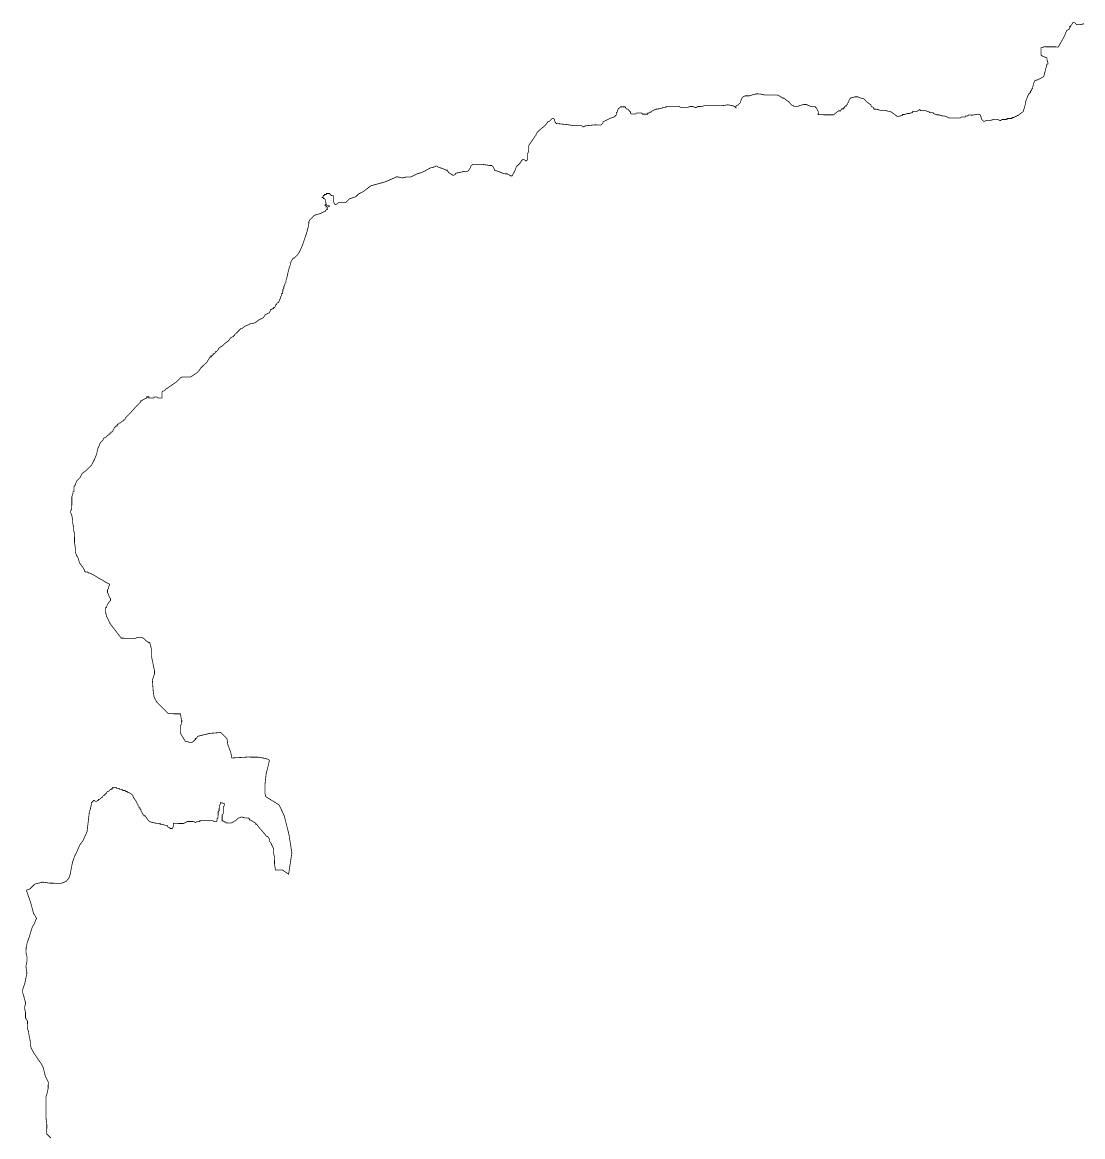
# Model space of a CAD drawing. Header units: metres. Extents: x 273899 to 302286, y 1977397 to 2102169.
# Drawn here: x 291294 to 295482, y 1985155 to 1989557 of the extents above; entities that cross this region are included whole.
import ezdxf

# ---------------------------------------------------------------- set-up
doc = ezdxf.new("R2010")
doc.units = ezdxf.units.M
doc.header["$MEASUREMENT"] = 0
doc.layers.add('HAZARDS LINE', color=1, linetype='Continuous')

msp = doc.modelspace()

# ---------------------------------------------------------------- linework, layer by layer
at = {"layer": 'HAZARDS LINE', "lineweight": 0}
msp.add_lwpolyline([(295486.8, 1989551, 3.01, 3.01, 0), (295470.7, 1989547.1, 3.01, 3.01, 0), (295458.7, 1989547.2, 3.01, 3.01, 0), (295450.7, 1989555.3, 3.01, 3.01, 0), (295442.7, 1989555.4, 3.01, 3.01, 0), (295438.6, 1989547.4, 3.01, 3.01, 0), (295434.6, 1989543.4, 3.01, 3.01, 0), (295430.5, 1989539.5, 3.01, 3.01, 0), (295434.6, 1989539.4, 3.01, 3.01, 0), (295430.5, 1989535.5, 3.01, 3.01, 0), (295430.5, 1989531.5, 3.01, 3.01, 0), (295418.4, 1989523.6, 3.01, 3.01, 0), (295410.2, 1989503.6, 3.01, 3.01, 0), (295406.1, 1989495.6, 3.01, 3.01, 0), (295385.7, 1989459.7, 3.01, 3.01, 0), (295329.6, 1989460.2, 3.01, 3.01, 0), (295321.6, 1989456.3, 3.01, 3.01, 0), (295317.6, 1989456.3, 3.01, 3.01, 0), (295317.3, 1989428.3, 3.01, 3.01, 0), (295321.3, 1989424.2, 3.01, 3.01, 0), (295341.2, 1989416, 3.01, 3.01, 0), (295341.2, 1989408, 3.01, 3.01, 0), (295345.1, 1989395.9, 3.01, 3.01, 0), (295345, 1989391.9, 3.01, 3.01, 0), (295341, 1989392, 3.01, 3.01, 0), (295328.5, 1989344, 3.01, 3.01, 0), (295324.5, 1989340, 3.01, 3.01, 0), (295316.5, 1989336.1, 3.01, 3.01, 0), (295300.3, 1989328.2, 3.01, 3.01, 0), (295296.3, 1989328.2, 3.01, 3.01, 0), (295292.3, 1989324.3, 3.01, 3.01, 0), (295288.2, 1989316.3, 3.01, 3.01, 0), (295288.2, 1989312.3, 3.01, 3.01, 0), (295284.1, 1989300.3, 3.01, 3.01, 0), (295284, 1989296.3, 3.01, 3.01, 0), (295280, 1989292.3, 3.01, 3.01, 0), (295279.9, 1989288.3, 3.01, 3.01, 0), (295275.9, 1989284.3, 3.01, 3.01, 0), (295275.9, 1989280.3, 3.01, 3.01, 0), (295267.8, 1989272.4, 3.01, 3.01, 0), (295255.5, 1989240.4, 3.01, 3.01, 0), (295255.4, 1989232.4, 3.01, 3.01, 0), (295247.1, 1989204.4, 3.01, 3.01, 0), (295231, 1989192.5, 3.01, 3.01, 0), (295226.9, 1989188.6, 3.01, 3.01, 0), (295222.9, 1989188.6, 3.01, 3.01, 0), (295218.9, 1989184.6, 3.01, 3.01, 0), (295214.9, 1989184.7, 3.01, 3.01, 0), (295210.8, 1989180.7, 3.01, 3.01, 0), (295202.8, 1989180.8, 3.01, 3.01, 0), (295202.8, 1989176.8, 3.01, 3.01, 0), (295182.7, 1989176.9, 3.01, 3.01, 0), (295182.7, 1989172.9, 3.01, 3.01, 0), (295162.6, 1989173.1, 3.01, 3.01, 0), (295158.6, 1989169.1, 3.01, 3.01, 0), (295154.6, 1989169.2, 3.01, 3.01, 0), (295146.6, 1989173.3, 3.01, 3.01, 0), (295130.6, 1989173.4, 3.01, 3.01, 0), (295118.5, 1989169.5, 3.01, 3.01, 0), (295102.5, 1989169.7, 3.01, 3.01, 0), (295094.4, 1989165.7, 3.01, 3.01, 0), (295090.4, 1989165.8, 3.01, 3.01, 0), (295086.5, 1989169.8, 3.01, 3.01, 0), (295082.5, 1989173.8, 3.01, 3.01, 0), (295078.6, 1989189.9, 3.01, 3.01, 0), (295070.6, 1989194, 3.01, 3.01, 0), (295046.6, 1989190.2, 3.01, 3.01, 0), (295030.5, 1989190.4, 3.01, 3.01, 0), (295026.5, 1989186.4, 3.01, 3.01, 0), (295018.5, 1989186.5, 3.01, 3.01, 0), (295018.4, 1989182.5, 3.01, 3.01, 0), (295002.4, 1989182.6, 3.01, 3.01, 0), (294998.4, 1989178.6, 3.01, 3.01, 0), (294954.3, 1989179, 3.01, 3.01, 0), (294946.3, 1989183.1, 3.01, 3.01, 0), (294934.3, 1989187.2, 3.01, 3.01, 0), (294926.3, 1989187.3, 3.01, 3.01, 0), (294914.3, 1989191.4, 3.01, 3.01, 0), (294906.3, 1989191.5, 3.01, 3.01, 0), (294894.3, 1989195.6, 3.01, 3.01, 0), (294890.3, 1989199.7, 3.01, 3.01, 0), (294878.3, 1989199.8, 3.01, 3.01, 0), (294874.3, 1989203.8, 3.01, 3.01, 0), (294870.3, 1989203.9, 3.01, 3.01, 0), (294862.4, 1989207.9, 3.01, 3.01, 0), (294842.3, 1989208.1, 3.01, 3.01, 0), (294838.3, 1989212.2, 3.01, 3.01, 0), (294826.2, 1989204.3, 3.01, 3.01, 0), (294810.2, 1989204.4, 3.01, 3.01, 0), (294810.2, 1989200.4, 3.01, 3.01, 0), (294806.2, 1989200.4, 3.01, 3.01, 0), (294798.1, 1989196.5, 3.01, 3.01, 0), (294790.1, 1989196.6, 3.01, 3.01, 0), (294778, 1989192.7, 3.01, 3.01, 0), (294770, 1989192.7, 3.01, 3.01, 0), (294770, 1989188.7, 3.01, 3.01, 0), (294749.9, 1989184.9, 3.01, 3.01, 0), (294722, 1989205.2, 3.01, 3.01, 0), (294714, 1989205.3, 3.01, 3.01, 0), (294702, 1989209.4, 3.01, 3.01, 0), (294682, 1989209.6, 3.01, 3.01, 0), (294666, 1989213.7, 3.01, 3.01, 0), (294658, 1989213.8, 3.01, 3.01, 0), (294654.1, 1989221.9, 3.01, 3.01, 0), (294650, 1989221.9, 3.01, 3.01, 0), (294646.1, 1989226, 3.01, 3.01, 0), (294646.1, 1989230, 3.01, 3.01, 0), (294630.2, 1989242.1, 3.01, 3.01, 0), (294618.3, 1989254.3, 3.01, 3.01, 0), (294602.3, 1989258.4, 3.01, 3.01, 0), (294594.3, 1989262.5, 3.01, 3.01, 0), (294582.3, 1989262.6, 3.01, 3.01, 0), (294570.2, 1989258.7, 3.01, 3.01, 0), (294566.2, 1989258.8, 3.01, 3.01, 0), (294562.2, 1989254.8, 3.01, 3.01, 0), (294558.1, 1989246.8, 3.01, 3.01, 0), (294558, 1989242.8, 3.01, 3.01, 0), (294554, 1989238.8, 3.01, 3.01, 0), (294554, 1989234.8, 3.01, 3.01, 0), (294549.9, 1989230.8, 3.01, 3.01, 0), (294549.9, 1989226.8, 3.01, 3.01, 0), (294545.9, 1989226.9, 3.01, 3.01, 0), (294541.8, 1989222.9, 3.01, 3.01, 0), (294541.8, 1989218.9, 3.01, 3.01, 0), (294537.8, 1989218.9, 3.01, 3.01, 0), (294537.7, 1989214.9, 3.01, 3.01, 0), (294529.7, 1989215, 3.01, 3.01, 0), (294525.7, 1989207, 3.01, 3.01, 0), (294517.6, 1989207.1, 3.01, 3.01, 0), (294497.5, 1989191.2, 3.01, 3.01, 0), (294437.3, 1989191.8, 3.01, 3.01, 0), (294437.4, 1989203.8, 3.01, 3.01, 0), (294433.5, 1989211.9, 3.01, 3.01, 0), (294429.6, 1989219.9, 3.01, 3.01, 0), (294425.6, 1989220, 3.01, 3.01, 0), (294425.6, 1989224, 3.01, 3.01, 0), (294409.6, 1989224.1, 3.01, 3.01, 0), (294389.6, 1989232.3, 3.01, 3.01, 0), (294381.6, 1989232.4, 3.01, 3.01, 0), (294365.5, 1989228.5, 3.01, 3.01, 0), (294357.5, 1989224.6, 3.01, 3.01, 0), (294341.4, 1989224.7, 3.01, 3.01, 0), (294337.5, 1989228.8, 3.01, 3.01, 0), (294333.5, 1989228.8, 3.01, 3.01, 0), (294325.5, 1989236.9, 3.01, 3.01, 0), (294321.5, 1989240.9, 3.01, 3.01, 0), (294321.6, 1989245, 3.01, 3.01, 0), (294317.6, 1989245, 3.01, 3.01, 0), (294301.7, 1989257.2, 3.01, 3.01, 0), (294297.6, 1989257.2, 3.01, 3.01, 0), (294285.7, 1989265.3, 3.01, 3.01, 0), (294277.7, 1989269.4, 3.01, 3.01, 0), (294225.6, 1989269.9, 3.01, 3.01, 0), (294205.6, 1989274.1, 3.01, 3.01, 0), (294193.6, 1989274.2, 3.01, 3.01, 0), (294177.5, 1989270.3, 3.01, 3.01, 0), (294165.5, 1989266.4, 3.01, 3.01, 0), (294149.4, 1989266.6, 3.01, 3.01, 0), (294141.4, 1989262.6, 3.01, 3.01, 0), (294137.3, 1989258.7, 3.01, 3.01, 0), (294133.2, 1989250.7, 3.01, 3.01, 0), (294129.1, 1989238.7, 3.01, 3.01, 0), (294125.1, 1989234.7, 3.01, 3.01, 0), (294121, 1989230.8, 3.01, 3.01, 0), (294113, 1989226.8, 3.01, 3.01, 0), (294112.9, 1989218.8, 3.01, 3.01, 0), (294108.9, 1989222.9, 3.01, 3.01, 0), (294101, 1989226.9, 3.01, 3.01, 0), (294081, 1989231.1, 3.01, 3.01, 0), (294056.9, 1989227.3, 3.01, 3.01, 0), (293988.7, 1989228, 3.01, 3.01, 0), (293976.7, 1989224.1, 3.01, 3.01, 0), (293960.7, 1989224.2, 3.01, 3.01, 0), (293956.6, 1989220.2, 3.01, 3.01, 0), (293952.6, 1989220.3, 3.01, 3.01, 0), (293940.6, 1989224.4, 3.01, 3.01, 0), (293932.6, 1989224.5, 3.01, 3.01, 0), (293920.5, 1989220.6, 3.01, 3.01, 0), (293892.5, 1989220.8, 3.01, 3.01, 0), (293888.5, 1989224.9, 3.01, 3.01, 0), (293836.4, 1989225.3, 3.01, 3.01, 0), (293836.4, 1989221.3, 3.01, 3.01, 0), (293824.3, 1989221.4, 3.01, 3.01, 0), (293820.3, 1989217.5, 3.01, 3.01, 0), (293800.2, 1989213.7, 3.01, 3.01, 0), (293796.2, 1989213.7, 3.01, 3.01, 0), (293780.1, 1989205.8, 3.01, 3.01, 0), (293776.1, 1989201.8, 3.01, 3.01, 0), (293772.1, 1989201.9, 3.01, 3.01, 0), (293768, 1989197.9, 3.01, 3.01, 0), (293764, 1989197.9, 3.01, 3.01, 0), (293764, 1989193.9, 3.01, 3.01, 0), (293743.9, 1989194.1, 3.01, 3.01, 0), (293740, 1989198.2, 3.01, 3.01, 0), (293719.9, 1989198.4, 3.01, 3.01, 0), (293715.9, 1989194.4, 3.01, 3.01, 0), (293699.8, 1989194.5, 3.01, 3.01, 0), (293695.9, 1989198.6, 3.01, 3.01, 0), (293695.9, 1989202.6, 3.01, 3.01, 0), (293691.9, 1989206.6, 3.01, 3.01, 0), (293688, 1989210.7, 3.01, 3.01, 0), (293684, 1989214.7, 3.01, 3.01, 0), (293680, 1989214.8, 3.01, 3.01, 0), (293676, 1989218.8, 3.01, 3.01, 0), (293676.1, 1989222.8, 3.01, 3.01, 0), (293656, 1989223, 3.01, 3.01, 0), (293652, 1989219, 3.01, 3.01, 0), (293647.9, 1989215, 3.01, 3.01, 0), (293643.8, 1989207.1, 3.01, 3.01, 0), (293643.8, 1989203.1, 3.01, 3.01, 0), (293639.8, 1989199.1, 3.01, 3.01, 0), (293639.7, 1989191.1, 3.01, 3.01, 0), (293631.6, 1989183.1, 3.01, 3.01, 0), (293619.5, 1989179.2, 3.01, 3.01, 0), (293587.3, 1989163.5, 3.01, 3.01, 0), (293587.3, 1989159.5, 3.01, 3.01, 0), (293579.2, 1989151.5, 3.01, 3.01, 0), (293555.2, 1989151.8, 3.01, 3.01, 0), (293519.1, 1989148.1, 3.01, 3.01, 0), (293511, 1989144.1, 3.01, 3.01, 0), (293507, 1989144.2, 3.01, 3.01, 0), (293503, 1989148.2, 3.01, 3.01, 0), (293471, 1989148.5, 3.01, 3.01, 0), (293446.9, 1989152.7, 3.01, 3.01, 0), (293402.9, 1989157.2, 3.01, 3.01, 0), (293398.9, 1989161.2, 3.01, 3.01, 0), (293395, 1989173.3, 3.01, 3.01, 0), (293391.1, 1989177.3, 3.01, 3.01, 0), (293387.1, 1989177.3, 3.01, 3.01, 0), (293379, 1989169.4, 3.01, 3.01, 0), (293374.9, 1989165.4, 3.01, 3.01, 0), (293370.9, 1989165.5, 3.01, 3.01, 0), (293358.7, 1989149.5, 3.01, 3.01, 0), (293330.5, 1989125.8, 3.01, 3.01, 0), (293322.3, 1989113.8, 3.01, 3.01, 0), (293322.3, 1989109.8, 3.01, 3.01, 0), (293318.3, 1989105.8, 3.01, 3.01, 0), (293293.9, 1989070, 3.01, 3.01, 0), (293293.7, 1989045.9, 3.01, 3.01, 0), (293289.6, 1989037.9, 3.01, 3.01, 0), (293289.4, 1989013.9, 3.01, 3.01, 0), (293285.3, 1989009.9, 3.01, 3.01, 0), (293281.3, 1989009.9, 3.01, 3.01, 0), (293277.3, 1989014, 3.01, 3.01, 0), (293269.3, 1989014.1, 3.01, 3.01, 0), (293265.3, 1989010.1, 3.01, 3.01, 0), (293261.2, 1989002.1, 3.01, 3.01, 0), (293245, 1988986.2, 3.01, 3.01, 0), (293240.9, 1988974.2, 3.01, 3.01, 0), (293232.7, 1988958.3, 3.01, 3.01, 0), (293228.7, 1988950.3, 3.01, 3.01, 0), (293220.6, 1988950.4, 3.01, 3.01, 0), (293216.7, 1988954.4, 3.01, 3.01, 0), (293208.7, 1988958.5, 3.01, 3.01, 0), (293196.7, 1988958.6, 3.01, 3.01, 0), (293176.7, 1988966.8, 3.01, 3.01, 0), (293164.7, 1988970.9, 3.01, 3.01, 0), (293160.7, 1988971, 3.01, 3.01, 0), (293156.8, 1988979, 3.01, 3.01, 0), (293152.8, 1988987.1, 3.01, 3.01, 0), (293148.9, 1988991.1, 3.01, 3.01, 0), (293140.8, 1988991.2, 3.01, 3.01, 0), (293112.8, 1988995.5, 3.01, 3.01, 0), (293072.7, 1988995.8, 3.01, 3.01, 0), (293064.7, 1988987.9, 3.01, 3.01, 0), (293064.6, 1988983.9, 3.01, 3.01, 0), (293056.5, 1988971.9, 3.01, 3.01, 0), (293052.5, 1988967.9, 3.01, 3.01, 0), (293040.4, 1988968.1, 3.01, 3.01, 0), (293004.3, 1988960.4, 3.01, 3.01, 0), (293004.2, 1988956.4, 3.01, 3.01, 0), (292996.2, 1988952.4, 3.01, 3.01, 0), (292988.2, 1988956.5, 3.01, 3.01, 0), (292976.3, 1988964.6, 3.01, 3.01, 0), (292972.3, 1988972.7, 3.01, 3.01, 0), (292968.3, 1988972.7, 3.01, 3.01, 0), (292960.3, 1988976.8, 3.01, 3.01, 0), (292936.4, 1988985, 3.01, 3.01, 0), (292932.4, 1988989.1, 3.01, 3.01, 0), (292928.4, 1988989.1, 3.01, 3.01, 0), (292920.3, 1988985.2, 3.01, 3.01, 0), (292904.3, 1988981.3, 3.01, 3.01, 0), (292876.1, 1988965.5, 3.01, 3.01, 0), (292851.9, 1988957.8, 3.01, 3.01, 0), (292827.8, 1988945.9, 3.01, 3.01, 0), (292811.8, 1988946.1, 3.01, 3.01, 0), (292795.7, 1988942.2, 3.01, 3.01, 0), (292775.7, 1988946.4, 3.01, 3.01, 0), (292771.7, 1988946.5, 3.01, 3.01, 0), (292763.6, 1988942.5, 3.01, 3.01, 0), (292727.4, 1988926.8, 3.01, 3.01, 0), (292699.3, 1988919.1, 3.01, 3.01, 0), (292671.2, 1988911.3, 3.01, 3.01, 0), (292638.9, 1988887.5, 3.01, 3.01, 0), (292622.8, 1988879.7, 3.01, 3.01, 0), (292610.6, 1988867.8, 3.01, 3.01, 0), (292586.5, 1988860, 3.01, 3.01, 0), (292578.4, 1988852, 3.01, 3.01, 0), (292570.3, 1988844.1, 3.01, 3.01, 0), (292542.3, 1988844.3, 3.01, 3.01, 0), (292538.2, 1988840.4, 3.01, 3.01, 0), (292530.2, 1988836.4, 3.01, 3.01, 0), (292526.2, 1988840.5, 3.01, 3.01, 0), (292522.3, 1988852.5, 3.01, 3.01, 0), (292522.5, 1988872.6, 3.01, 3.01, 0), (292514.5, 1988872.6, 3.01, 3.01, 0), (292506.5, 1988880.7, 3.01, 3.01, 0), (292494.5, 1988880.8, 3.01, 3.01, 0), (292494.5, 1988876.8, 3.01, 3.01, 0), (292486.5, 1988876.9, 3.01, 3.01, 0), (292486.4, 1988872.9, 3.01, 3.01, 0), (292482.4, 1988872.9, 3.01, 3.01, 0), (292482.4, 1988868.9, 3.01, 3.01, 0), (292478.3, 1988865, 3.01, 3.01, 0), (292482.3, 1988864.9, 3.01, 3.01, 0), (292482.3, 1988860.9, 3.01, 3.01, 0), (292486.3, 1988860.9, 3.01, 3.01, 0), (292490.3, 1988856.8, 3.01, 3.01, 0), (292490.2, 1988852.8, 3.01, 3.01, 0), (292494.1, 1988840.8, 3.01, 3.01, 0), (292494.1, 1988836.8, 3.01, 3.01, 0), (292490.1, 1988836.8, 3.01, 3.01, 0), (292490.1, 1988832.8, 3.01, 3.01, 0), (292494.1, 1988832.7, 3.01, 3.01, 0), (292494, 1988828.7, 3.01, 3.01, 0), (292498.1, 1988832.7, 3.01, 3.01, 0), (292506.1, 1988832.6, 3.01, 3.01, 0), (292506.1, 1988828.6, 3.01, 3.01, 0), (292502.1, 1988828.7, 3.01, 3.01, 0), (292498, 1988824.7, 3.01, 3.01, 0), (292497.9, 1988816.7, 3.01, 3.01, 0), (292493.9, 1988816.7, 3.01, 3.01, 0), (292489.8, 1988808.7, 3.01, 3.01, 0), (292485.8, 1988808.8, 3.01, 3.01, 0), (292477.8, 1988804.8, 3.01, 3.01, 0), (292469.7, 1988800.9, 3.01, 3.01, 0), (292453.7, 1988797, 3.01, 3.01, 0), (292445.6, 1988793.1, 3.01, 3.01, 0), (292441.6, 1988789.1, 3.01, 3.01, 0), (292433.5, 1988781.2, 3.01, 3.01, 0), (292429.4, 1988777.2, 3.01, 3.01, 0), (292425.4, 1988769.2, 3.01, 3.01, 0), (292425.2, 1988757.2, 3.01, 3.01, 0), (292421.1, 1988741.2, 3.01, 3.01, 0), (292416.9, 1988725.2, 3.01, 3.01, 0), (292400.5, 1988677.3, 3.01, 3.01, 0), (292388.2, 1988649.3, 3.01, 3.01, 0), (292380.1, 1988637.4, 3.01, 3.01, 0), (292376, 1988633.4, 3.01, 3.01, 0), (292372, 1988629.4, 3.01, 3.01, 0), (292367.9, 1988625.4, 3.01, 3.01, 0), (292363.9, 1988625.5, 3.01, 3.01, 0), (292355.8, 1988613.5, 3.01, 3.01, 0), (292351.6, 1988597.5, 3.01, 3.01, 0), (292347.5, 1988585.5, 3.01, 3.01, 0), (292343.4, 1988569.5, 3.01, 3.01, 0), (292339.2, 1988549.5, 3.01, 3.01, 0), (292335.1, 1988537.5, 3.01, 3.01, 0), (292335, 1988529.5, 3.01, 3.01, 0), (292330.9, 1988525.6, 3.01, 3.01, 0), (292330.9, 1988521.5, 3.01, 3.01, 0), (292326.8, 1988513.6, 3.01, 3.01, 0), (292326.7, 1988505.6, 3.01, 3.01, 0), (292322.7, 1988501.6, 3.01, 3.01, 0), (292322.5, 1988485.5, 3.01, 3.01, 0), (292318.5, 1988485.6, 3.01, 3.01, 0), (292318.5, 1988477.6, 3.01, 3.01, 0), (292314.4, 1988473.6, 3.01, 3.01, 0), (292314.4, 1988469.6, 3.01, 3.01, 0), (292310.3, 1988461.6, 3.01, 3.01, 0), (292310.3, 1988457.6, 3.01, 3.01, 0), (292306.2, 1988453.6, 3.01, 3.01, 0), (292306.2, 1988449.6, 3.01, 3.01, 0), (292302.2, 1988449.7, 3.01, 3.01, 0), (292298.1, 1988445.7, 3.01, 3.01, 0), (292298.1, 1988441.7, 3.01, 3.01, 0), (292294.1, 1988441.7, 3.01, 3.01, 0), (292294.1, 1988437.7, 3.01, 3.01, 0), (292290, 1988429.7, 3.01, 3.01, 0), (292286, 1988429.8, 3.01, 3.01, 0), (292285.9, 1988425.7, 3.01, 3.01, 0), (292281.9, 1988425.8, 3.01, 3.01, 0), (292277.9, 1988421.8, 3.01, 3.01, 0), (292273.9, 1988421.9, 3.01, 3.01, 0), (292273.8, 1988417.8, 3.01, 3.01, 0), (292269.7, 1988409.9, 3.01, 3.01, 0), (292253.6, 1988402, 3.01, 3.01, 0), (292245.5, 1988390, 3.01, 3.01, 0), (292229.4, 1988382.2, 3.01, 3.01, 0), (292213.3, 1988370.3, 3.01, 3.01, 0), (292201.2, 1988366.4, 3.01, 3.01, 0), (292193.2, 1988366.5, 3.01, 3.01, 0), (292189.2, 1988362.5, 3.01, 3.01, 0), (292177.1, 1988358.6, 3.01, 3.01, 0), (292165, 1988350.7, 3.01, 3.01, 0), (292161, 1988346.7, 3.01, 3.01, 0), (292156.9, 1988346.8, 3.01, 3.01, 0), (292144.8, 1988334.8, 3.01, 3.01, 0), (292136.7, 1988326.9, 3.01, 3.01, 0), (292132.7, 1988322.9, 3.01, 3.01, 0), (292132.6, 1988318.9, 3.01, 3.01, 0), (292128.6, 1988319, 3.01, 3.01, 0), (292128.6, 1988314.9, 3.01, 3.01, 0), (292124.6, 1988315, 3.01, 3.01, 0), (292116.5, 1988311, 3.01, 3.01, 0), (292108.4, 1988299.1, 3.01, 3.01, 0), (292092.3, 1988287.2, 3.01, 3.01, 0), (292084.2, 1988279.3, 3.01, 3.01, 0), (292072.1, 1988271.4, 3.01, 3.01, 0), (292068, 1988267.4, 3.01, 3.01, 0), (292068, 1988263.4, 3.01, 3.01, 0), (292064, 1988259.4, 3.01, 3.01, 0), (292059.9, 1988255.4, 3.01, 3.01, 0), (292055.9, 1988255.5, 3.01, 3.01, 0), (292055.9, 1988251.5, 3.01, 3.01, 0), (292051.8, 1988247.5, 3.01, 3.01, 0), (292047.8, 1988247.5, 3.01, 3.01, 0), (292047.8, 1988243.5, 3.01, 3.01, 0), (292043.7, 1988239.6, 3.01, 3.01, 0), (292039.7, 1988239.6, 3.01, 3.01, 0), (292039.7, 1988235.6, 3.01, 3.01, 0), (292035.7, 1988235.6, 3.01, 3.01, 0), (292023.5, 1988215.7, 3.01, 3.01, 0), (292019.4, 1988211.7, 3.01, 3.01, 0), (292007.3, 1988199.8, 3.01, 3.01, 0), (291999.2, 1988191.9, 3.01, 3.01, 0), (291991.1, 1988179.9, 3.01, 3.01, 0), (291983, 1988172, 3.01, 3.01, 0), (291958.8, 1988156.1, 3.01, 3.01, 0), (291926.7, 1988156.4, 3.01, 3.01, 0), (291918.7, 1988152.5, 3.01, 3.01, 0), (291902.5, 1988136.6, 3.01, 3.01, 0), (291862.2, 1988108.9, 3.01, 3.01, 0), (291858.1, 1988105, 3.01, 3.01, 0), (291854.1, 1988101, 3.01, 3.01, 0), (291850.1, 1988101, 3.01, 3.01, 0), (291846, 1988097, 3.01, 3.01, 0), (291845.8, 1988073, 3.01, 3.01, 0), (291829.8, 1988073.1, 3.01, 3.01, 0), (291825.8, 1988077.2, 3.01, 3.01, 0), (291813.8, 1988077.3, 3.01, 3.01, 0), (291813.7, 1988073.3, 3.01, 3.01, 0), (291793.7, 1988073.5, 3.01, 3.01, 0), (291793.7, 1988077.5, 3.01, 3.01, 0), (291785.7, 1988077.6, 3.01, 3.01, 0), (291785.7, 1988073.5, 3.01, 3.01, 0), (291769.6, 1988065.7, 3.01, 3.01, 0), (291765.5, 1988061.7, 3.01, 3.01, 0), (291761.5, 1988061.7, 3.01, 3.01, 0), (291761.5, 1988057.7, 3.01, 3.01, 0), (291745.3, 1988041.8, 3.01, 3.01, 0), (291717, 1988010, 3.01, 3.01, 0), (291700.8, 1987994.1, 3.01, 3.01, 0), (291700.7, 1987990.1, 3.01, 3.01, 0), (291696.7, 1987986.2, 3.01, 3.01, 0), (291692.7, 1987986.2, 3.01, 3.01, 0), (291692.7, 1987982.2, 3.01, 3.01, 0), (291688.7, 1987982.2, 3.01, 3.01, 0), (291684.6, 1987978.3, 3.01, 3.01, 0), (291680.6, 1987974.3, 3.01, 3.01, 0), (291676.6, 1987974.3, 3.01, 3.01, 0), (291672.5, 1987970.3, 3.01, 3.01, 0), (291668.5, 1987966.4, 3.01, 3.01, 0), (291668.4, 1987962.4, 3.01, 3.01, 0), (291664.4, 1987962.4, 3.01, 3.01, 0), (291660.4, 1987958.4, 3.01, 3.01, 0), (291656.3, 1987954.5, 3.01, 3.01, 0), (291656.3, 1987950.5, 3.01, 3.01, 0), (291652.3, 1987946.5, 3.01, 3.01, 0), (291652.2, 1987942.5, 3.01, 3.01, 0), (291648.2, 1987938.5, 3.01, 3.01, 0), (291644.2, 1987938.5, 3.01, 3.01, 0), (291644.1, 1987934.5, 3.01, 3.01, 0), (291640.1, 1987934.6, 3.01, 3.01, 0), (291640.1, 1987930.6, 3.01, 3.01, 0), (291636.1, 1987930.6, 3.01, 3.01, 0), (291636, 1987926.6, 3.01, 3.01, 0), (291632, 1987926.6, 3.01, 3.01, 0), (291628, 1987922.7, 3.01, 3.01, 0), (291623.9, 1987918.7, 3.01, 3.01, 0), (291615.9, 1987914.7, 3.01, 3.01, 0), (291611.8, 1987906.8, 3.01, 3.01, 0), (291603.7, 1987898.8, 3.01, 3.01, 0), (291599.6, 1987890.8, 3.01, 3.01, 0), (291591.4, 1987870.9, 3.01, 3.01, 0), (291587.2, 1987850.9, 3.01, 3.01, 0), (291579, 1987830.9, 3.01, 3.01, 0), (291575, 1987822.9, 3.01, 3.01, 0), (291566.8, 1987807, 3.01, 3.01, 0), (291558.7, 1987799, 3.01, 3.01, 0), (291546.6, 1987787.1, 3.01, 3.01, 0), (291530.4, 1987775.2, 3.01, 3.01, 0), (291522.3, 1987759.3, 3.01, 3.01, 0), (291514.2, 1987751.3, 3.01, 3.01, 0), (291510.1, 1987747.3, 3.01, 3.01, 0), (291506.1, 1987739.4, 3.01, 3.01, 0), (291501.9, 1987727.4, 3.01, 3.01, 0), (291497.9, 1987723.4, 3.01, 3.01, 0), (291497.7, 1987703.4, 3.01, 3.01, 0), (291493.7, 1987703.4, 3.01, 3.01, 0), (291493.6, 1987695.4, 3.01, 3.01, 0), (291489.5, 1987683.4, 3.01, 3.01, 0), (291489.1, 1987635.3, 3.01, 3.01, 0), (291485, 1987627.3, 3.01, 3.01, 0), (291484.9, 1987619.3, 3.01, 3.01, 0), (291488.9, 1987611.2, 3.01, 3.01, 0), (291492.7, 1987591.2, 3.01, 3.01, 0), (291492.6, 1987579.1, 3.01, 3.01, 0), (291496.4, 1987563.1, 3.01, 3.01, 0), (291496.3, 1987547, 3.01, 3.01, 0), (291500.3, 1987543, 3.01, 3.01, 0), (291499.9, 1987502.9, 3.01, 3.01, 0), (291503.7, 1987478.8, 3.01, 3.01, 0), (291503.5, 1987462.8, 3.01, 3.01, 0), (291507.5, 1987454.7, 3.01, 3.01, 0), (291507.4, 1987450.7, 3.01, 3.01, 0), (291511.4, 1987446.7, 3.01, 3.01, 0), (291515.3, 1987438.6, 3.01, 3.01, 0), (291519.2, 1987422.5, 3.01, 3.01, 0), (291531.1, 1987406.4, 3.01, 3.01, 0), (291539, 1987394.3, 3.01, 3.01, 0), (291538.9, 1987390.3, 3.01, 3.01, 0), (291542.9, 1987386.2, 3.01, 3.01, 0), (291550.9, 1987386.2, 3.01, 3.01, 0), (291554.9, 1987382.1, 3.01, 3.01, 0), (291558.9, 1987382.1, 3.01, 3.01, 0), (291566.9, 1987378, 3.01, 3.01, 0), (291574.9, 1987373.9, 3.01, 3.01, 0), (291582.8, 1987369.8, 3.01, 3.01, 0), (291594.8, 1987361.7, 3.01, 3.01, 0), (291610.7, 1987353.6, 3.01, 3.01, 0), (291622.7, 1987345.4, 3.01, 3.01, 0), (291638.7, 1987337.3, 3.01, 3.01, 0), (291638.6, 1987333.3, 3.01, 3.01, 0), (291634.6, 1987329.3, 3.01, 3.01, 0), (291634.5, 1987321.3, 3.01, 3.01, 0), (291630.5, 1987317.3, 3.01, 3.01, 0), (291630.3, 1987305.3, 3.01, 3.01, 0), (291634.3, 1987297.2, 3.01, 3.01, 0), (291638.2, 1987285.2, 3.01, 3.01, 0), (291642.2, 1987281.1, 3.01, 3.01, 0), (291642.1, 1987273.1, 3.01, 3.01, 0), (291638, 1987269.1, 3.01, 3.01, 0), (291629.9, 1987257.2, 3.01, 3.01, 0), (291625.8, 1987245.2, 3.01, 3.01, 0), (291621.8, 1987245.2, 3.01, 3.01, 0), (291621.6, 1987229.2, 3.01, 3.01, 0), (291625.5, 1987217.1, 3.01, 3.01, 0), (291625.5, 1987213.1, 3.01, 3.01, 0), (291641.2, 1987180.9, 3.01, 3.01, 0), (291684.8, 1987124.4, 3.01, 3.01, 0), (291740.9, 1987123.9, 3.01, 3.01, 0), (291749, 1987127.8, 3.01, 3.01, 0), (291765, 1987127.6, 3.01, 3.01, 0), (291773, 1987123.6, 3.01, 3.01, 0), (291777, 1987119.5, 3.01, 3.01, 0), (291780.9, 1987115.5, 3.01, 3.01, 0), (291792.9, 1987107.3, 3.01, 3.01, 0), (291796.9, 1987107.3, 3.01, 3.01, 0), (291804.6, 1987079.2, 3.01, 3.01, 0), (291804.4, 1987051.1, 3.01, 3.01, 0), (291815.9, 1986994.9, 3.01, 3.01, 0), (291815.8, 1986982.9, 3.01, 3.01, 0), (291811.7, 1986970.9, 3.01, 3.01, 0), (291807.5, 1986958.9, 3.01, 3.01, 0), (291811.1, 1986910.7, 3.01, 3.01, 0), (291814.9, 1986890.7, 3.01, 3.01, 0), (291822.8, 1986874.6, 3.01, 3.01, 0), (291870.5, 1986826, 3.01, 3.01, 0), (291918.6, 1986825.6, 3.01, 3.01, 0), (291922.3, 1986801.5, 3.01, 3.01, 0), (291922.3, 1986797.5, 3.01, 3.01, 0), (291926.3, 1986797.4, 3.01, 3.01, 0), (291922.3, 1986793.5, 3.01, 3.01, 0), (291922.2, 1986785.5, 3.01, 3.01, 0), (291918.1, 1986777.5, 3.01, 3.01, 0), (291917.9, 1986749.4, 3.01, 3.01, 0), (291937.6, 1986717.2, 3.01, 3.01, 0), (291941.6, 1986717.1, 3.01, 3.01, 0), (291953.6, 1986713, 3.01, 3.01, 0), (291965.6, 1986712.9, 3.01, 3.01, 0), (291977.8, 1986724.8, 3.01, 3.01, 0), (291977.8, 1986728.8, 3.01, 3.01, 0), (291981.8, 1986728.8, 3.01, 3.01, 0), (291985.9, 1986736.8, 3.01, 3.01, 0), (292034.1, 1986748.3, 3.01, 3.01, 0), (292078.2, 1986752, 3.01, 3.01, 0), (292102, 1986727.7, 3.01, 3.01, 0), (292105.8, 1986703.6, 3.01, 3.01, 0), (292117.6, 1986671.4, 3.01, 3.01, 0), (292121.4, 1986651.3, 3.01, 3.01, 0), (292181.5, 1986654.8, 3.01, 3.01, 0), (292225.6, 1986654.4, 3.01, 3.01, 0), (292249.6, 1986650.2, 3.01, 3.01, 0), (292265.6, 1986646, 3.01, 3.01, 0), (292269.6, 1986642, 3.01, 3.01, 0), (292265.4, 1986622, 3.01, 3.01, 0), (292257.1, 1986590, 3.01, 3.01, 0), (292252.7, 1986549.9, 3.01, 3.01, 0), (292252.4, 1986509.8, 3.01, 3.01, 0), (292256.3, 1986497.8, 3.01, 3.01, 0), (292296.1, 1986473.3, 3.01, 3.01, 0), (292308.1, 1986465.2, 3.01, 3.01, 0), (292327.7, 1986425, 3.01, 3.01, 0), (292347.1, 1986348.6, 3.01, 3.01, 0), (292358.4, 1986276.3, 3.01, 3.01, 0), (292345.6, 1986192.3, 3.01, 3.01, 0), (292321.7, 1986208.5, 3.01, 3.01, 0), (292293.7, 1986208.8, 3.01, 3.01, 0), (292289.9, 1986232.9, 3.01, 3.01, 0), (292290.2, 1986260.9, 3.01, 3.01, 0), (292286.3, 1986273, 3.01, 3.01, 0), (292286.4, 1986293, 3.01, 3.01, 0), (292282.5, 1986301.1, 3.01, 3.01, 0), (292278.6, 1986309.1, 3.01, 3.01, 0), (292274.6, 1986317.2, 3.01, 3.01, 0), (292270.7, 1986321.2, 3.01, 3.01, 0), (292270.7, 1986329.3, 3.01, 3.01, 0), (292262.8, 1986341.4, 3.01, 3.01, 0), (292258.8, 1986341.4, 3.01, 3.01, 0), (292239, 1986365.6, 3.01, 3.01, 0), (292235, 1986369.7, 3.01, 3.01, 0), (292231.1, 1986373.7, 3.01, 3.01, 0), (292219.2, 1986389.9, 3.01, 3.01, 0), (292215.2, 1986389.9, 3.01, 3.01, 0), (292215.2, 1986393.9, 3.01, 3.01, 0), (292195.3, 1986406.1, 3.01, 3.01, 0), (292191.3, 1986406.2, 3.01, 3.01, 0), (292191.3, 1986410.2, 3.01, 3.01, 0), (292187.3, 1986414.2, 3.01, 3.01, 0), (292175.3, 1986414.3, 3.01, 3.01, 0), (292159.3, 1986418.5, 3.01, 3.01, 0), (292151.3, 1986414.5, 3.01, 3.01, 0), (292147.3, 1986414.6, 3.01, 3.01, 0), (292135.1, 1986402.7, 3.01, 3.01, 0), (292131.1, 1986402.7, 3.01, 3.01, 0), (292127.1, 1986398.7, 3.01, 3.01, 0), (292119, 1986394.8, 3.01, 3.01, 0), (292099, 1986395, 3.01, 3.01, 0), (292095, 1986399, 3.01, 3.01, 0), (292091, 1986399.1, 3.01, 3.01, 0), (292087, 1986403.1, 3.01, 3.01, 0), (292083, 1986403.1, 3.01, 3.01, 0), (292083.3, 1986427.2, 3.01, 3.01, 0), (292087.3, 1986431.2, 3.01, 3.01, 0), (292087.6, 1986459.2, 3.01, 3.01, 0), (292091.6, 1986463.2, 3.01, 3.01, 0), (292091.7, 1986471.2, 3.01, 3.01, 0), (292075.7, 1986475.4, 3.01, 3.01, 0), (292075.6, 1986467.4, 3.01, 3.01, 0), (292071.6, 1986463.4, 3.01, 3.01, 0), (292071.4, 1986443.3, 3.01, 3.01, 0), (292067.3, 1986439.4, 3.01, 3.01, 0), (292067.1, 1986415.3, 3.01, 3.01, 0), (292063.1, 1986411.3, 3.01, 3.01, 0), (292063, 1986403.3, 3.01, 3.01, 0), (292058.9, 1986399.4, 3.01, 3.01, 0), (292050.9, 1986399.4, 3.01, 3.01, 0), (292047, 1986403.5, 3.01, 3.01, 0), (291994.9, 1986403.9, 3.01, 3.01, 0), (291994.8, 1986399.9, 3.01, 3.01, 0), (291982.8, 1986400.1, 3.01, 3.01, 0), (291978.8, 1986396.1, 3.01, 3.01, 0), (291970.8, 1986400.2, 3.01, 3.01, 0), (291946.7, 1986400.4, 3.01, 3.01, 0), (291930.6, 1986392.5, 3.01, 3.01, 0), (291890.5, 1986392.9, 3.01, 3.01, 0), (291890.4, 1986380.9, 3.01, 3.01, 0), (291886.4, 1986372.9, 3.01, 3.01, 0), (291878.3, 1986372.9, 3.01, 3.01, 0), (291874.4, 1986377, 3.01, 3.01, 0), (291870.4, 1986377, 3.01, 3.01, 0), (291866.4, 1986381.1, 3.01, 3.01, 0), (291866.4, 1986385.1, 3.01, 3.01, 0), (291858.4, 1986385.2, 3.01, 3.01, 0), (291846.4, 1986389.3, 3.01, 3.01, 0), (291838.4, 1986389.3, 3.01, 3.01, 0), (291838.4, 1986393.4, 3.01, 3.01, 0), (291822.4, 1986393.5, 3.01, 3.01, 0), (291802.4, 1986397.7, 3.01, 3.01, 0), (291794.4, 1986401.8, 3.01, 3.01, 0), (291790.5, 1986405.8, 3.01, 3.01, 0), (291782.6, 1986417.9, 3.01, 3.01, 0), (291778.6, 1986422, 3.01, 3.01, 0), (291778.6, 1986426, 3.01, 3.01, 0), (291778.6, 1986422, 3.01, 3.01, 0), (291774.6, 1986422, 3.01, 3.01, 0), (291774.6, 1986426, 3.01, 3.01, 0), (291770.6, 1986426, 3.01, 3.01, 0), (291770.6, 1986430.1, 3.01, 3.01, 0), (291766.7, 1986434.1, 3.01, 3.01, 0), (291766.7, 1986438.1, 3.01, 3.01, 0), (291762.7, 1986442.2, 3.01, 3.01, 0), (291762.8, 1986446.2, 3.01, 3.01, 0), (291758.8, 1986450.2, 3.01, 3.01, 0), (291758.8, 1986454.2, 3.01, 3.01, 0), (291754.8, 1986454.3, 3.01, 3.01, 0), (291754.9, 1986458.3, 3.01, 3.01, 0), (291750.9, 1986462.3, 3.01, 3.01, 0), (291750.9, 1986466.3, 3.01, 3.01, 0), (291747, 1986470.4, 3.01, 3.01, 0), (291747, 1986474.4, 3.01, 3.01, 0), (291731.2, 1986498.6, 3.01, 3.01, 0), (291731.2, 1986502.6, 3.01, 3.01, 0), (291727.2, 1986506.6, 3.01, 3.01, 0), (291715.3, 1986514.7, 3.01, 3.01, 0), (291711.3, 1986514.8, 3.01, 3.01, 0), (291707.3, 1986518.8, 3.01, 3.01, 0), (291703.3, 1986518.9, 3.01, 3.01, 0), (291699.3, 1986522.9, 3.01, 3.01, 0), (291691.3, 1986523, 3.01, 3.01, 0), (291687.4, 1986527, 3.01, 3.01, 0), (291679.3, 1986527.1, 3.01, 3.01, 0), (291675.4, 1986531.1, 3.01, 3.01, 0), (291667.4, 1986531.2, 3.01, 3.01, 0), (291663.4, 1986535.3, 3.01, 3.01, 0), (291651.4, 1986535.4, 3.01, 3.01, 0), (291651.3, 1986531.4, 3.01, 3.01, 0), (291647.3, 1986531.4, 3.01, 3.01, 0), (291647.3, 1986527.4, 3.01, 3.01, 0), (291643.3, 1986527.4, 3.01, 3.01, 0), (291639.2, 1986523.5, 3.01, 3.01, 0), (291635.2, 1986519.5, 3.01, 3.01, 0), (291631.2, 1986519.5, 3.01, 3.01, 0), (291627.1, 1986515.6, 3.01, 3.01, 0), (291627.1, 1986511.5, 3.01, 3.01, 0), (291623.1, 1986511.6, 3.01, 3.01, 0), (291623, 1986507.6, 3.01, 3.01, 0), (291619, 1986507.6, 3.01, 3.01, 0), (291619, 1986503.6, 3.01, 3.01, 0), (291615, 1986503.6, 3.01, 3.01, 0), (291610.9, 1986499.7, 3.01, 3.01, 0), (291610.9, 1986495.7, 3.01, 3.01, 0), (291606.9, 1986495.7, 3.01, 3.01, 0), (291598.8, 1986487.8, 3.01, 3.01, 0), (291594.8, 1986487.8, 3.01, 3.01, 0), (291594.8, 1986483.8, 3.01, 3.01, 0), (291590.8, 1986483.8, 3.01, 3.01, 0), (291586.7, 1986479.8, 3.01, 3.01, 0), (291582.7, 1986479.9, 3.01, 3.01, 0), (291578.7, 1986483.9, 3.01, 3.01, 0), (291574.7, 1986484, 3.01, 3.01, 0), (291574.7, 1986480, 3.01, 3.01, 0), (291570.7, 1986480, 3.01, 3.01, 0), (291570.6, 1986476, 3.01, 3.01, 0), (291566.6, 1986476, 3.01, 3.01, 0), (291566.6, 1986468, 3.01, 3.01, 0), (291562.4, 1986448, 3.01, 3.01, 0), (291558.3, 1986440, 3.01, 3.01, 0), (291558.3, 1986436, 3.01, 3.01, 0), (291549.5, 1986359.9, 3.01, 3.01, 0), (291533.2, 1986324, 3.01, 3.01, 0), (291521, 1986308.1, 3.01, 3.01, 0), (291508.7, 1986280.1, 3.01, 3.01, 0), (291500.6, 1986264.2, 3.01, 3.01, 0), (291492.3, 1986240.2, 3.01, 3.01, 0), (291488.1, 1986220.2, 3.01, 3.01, 0), (291483.9, 1986196.2, 3.01, 3.01, 0), (291479.8, 1986180.2, 3.01, 3.01, 0), (291467.6, 1986164.2, 3.01, 3.01, 0), (291447.5, 1986156.4, 3.01, 3.01, 0), (291403.4, 1986156.8, 3.01, 3.01, 0), (291375.4, 1986161.1, 3.01, 3.01, 0), (291343.2, 1986153.3, 3.01, 3.01, 0), (291327.1, 1986137.5, 3.01, 3.01, 0), (291323, 1986133.5, 3.01, 3.01, 0), (291311, 1986129.6, 3.01, 3.01, 0), (291310.9, 1986125.6, 3.01, 3.01, 0), (291326.5, 1986081.3, 3.01, 3.01, 0), (291338.2, 1986037.1, 3.01, 3.01, 0), (291346.1, 1986025, 3.01, 3.01, 0), (291350, 1986017, 3.01, 3.01, 0), (291345.9, 1986009, 3.01, 3.01, 0), (291341.8, 1985997, 3.01, 3.01, 0), (291333.7, 1985985.1, 3.01, 3.01, 0), (291321.3, 1985945.1, 3.01, 3.01, 0), (291313, 1985921.1, 3.01, 3.01, 0), (291308.9, 1985901.1, 3.01, 3.01, 0), (291308.7, 1985881.1, 3.01, 3.01, 0), (291312.5, 1985865, 3.01, 3.01, 0), (291312.4, 1985849, 3.01, 3.01, 0), (291308.2, 1985829, 3.01, 3.01, 0), (291311.9, 1985800.9, 3.01, 3.01, 0), (291303.6, 1985760.8, 3.01, 3.01, 0), (291299.4, 1985748.9, 3.01, 3.01, 0), (291295.3, 1985736.9, 3.01, 3.01, 0), (291295.2, 1985724.8, 3.01, 3.01, 0), (291299.1, 1985712.8, 3.01, 3.01, 0), (291303, 1985696.7, 3.01, 3.01, 0), (291306.9, 1985684.6, 3.01, 3.01, 0), (291302.7, 1985664.6, 3.01, 3.01, 0), (291306.5, 1985644.6, 3.01, 3.01, 0), (291306.3, 1985624.5, 3.01, 3.01, 0), (291314.2, 1985612.4, 3.01, 3.01, 0), (291314, 1985584.4, 3.01, 3.01, 0), (291317.9, 1985572.3, 3.01, 3.01, 0), (291321.7, 1985548.2, 3.01, 3.01, 0), (291325.5, 1985532.1, 3.01, 3.01, 0), (291325.4, 1985520.1, 3.01, 3.01, 0), (291329.3, 1985504, 3.01, 3.01, 0), (291341.1, 1985483.9, 3.01, 3.01, 0), (291356.9, 1985459.7, 3.01, 3.01, 0), (291368.8, 1985443.5, 3.01, 3.01, 0), (291376.7, 1985427.4, 3.01, 3.01, 0), (291384.4, 1985395.3, 3.01, 3.01, 0), (291396.2, 1985371.1, 3.01, 3.01, 0), (291396, 1985347.1, 3.01, 3.01, 0), (291391.8, 1985327.1, 3.01, 3.01, 0), (291387.7, 1985315.1, 3.01, 3.01, 0), (291386.9, 1985234.9, 3.01, 3.01, 0), (291390.6, 1985202.8, 3.01, 3.01, 0), (291390.3, 1985166.7, 3.01, 3.01, 0), (291406.2, 1985150.6, 3.01, 3.01, 0)], format="xyseb", dxfattribs=at)

doc.saveas('drawing.dxf')
